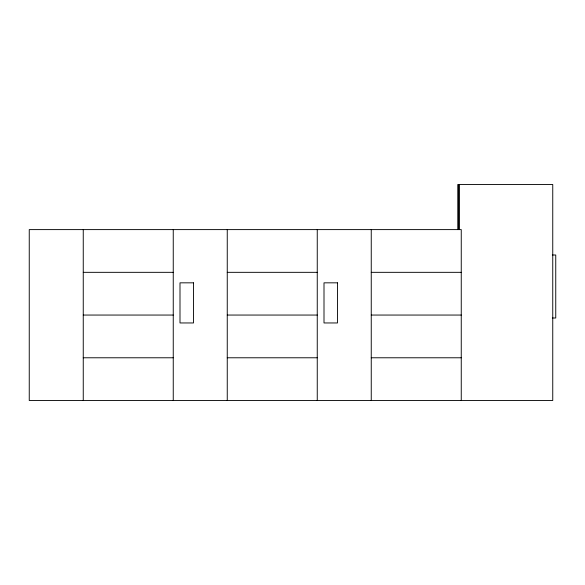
<?xml version="1.0" encoding="UTF-8"?>
<svg xmlns="http://www.w3.org/2000/svg" width="585" height="585" viewBox="0 0 585 585"><rect width="100%" height="100%" fill="white"/><g stroke="black" fill="none" stroke-linecap="round" stroke-linejoin="round"><path stroke-width="0.88" d="M552.32 255.001L555.75 255.001L555.75 317.999L552.32 317.999M83.253 272.332L173.248 272.332M227.251 272.332L317.253 272.332M371.248 272.332L461.251 272.332M83.253 315.052L173.248 315.052M227.251 315.052L317.253 315.052M371.248 315.052L461.251 315.052M83.253 357.779L173.248 357.779M227.251 357.779L317.253 357.779M371.248 357.779L461.251 357.779M461.251 400.498L461.251 229.605L29.25 229.605L29.25 400.498L552.752 400.498L552.752 184.502L457.814 184.502L457.814 229.159M459.466 184.502L459.466 229.159M458.406 184.502L458.406 229.159M371.248 229.605L371.248 400.498M317.253 229.605L317.253 400.498M227.251 229.605L227.251 400.498M173.248 229.605L173.248 400.498M83.253 229.605L83.253 400.498M193.503 282.833L179.997 282.833L179.997 322.957L193.503 322.957L193.503 282.833M337.501 282.833L324.002 282.833L324.002 322.957L337.501 322.957L337.501 282.833"/></g></svg>
